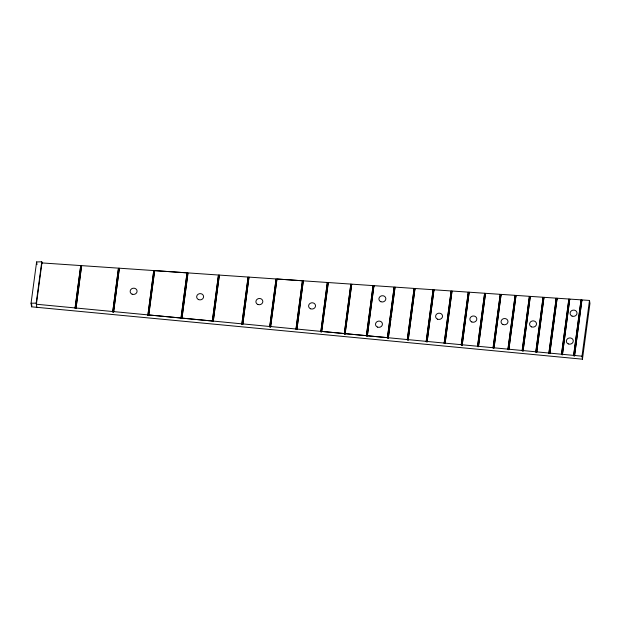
<?xml version="1.0" encoding="UTF-8"?>
<svg xmlns="http://www.w3.org/2000/svg" width="621" height="621" viewBox="0 0 621 621"><rect width="100%" height="100%" fill="white"/><g stroke="black" fill="none" stroke-linecap="round" stroke-linejoin="round"><path stroke-width="0.93" d="M295.969 328.951L296.892 329.518L303.304 280.832L327.337 282.477L320.847 331.793L321.701 331.878L321.624 331.397L344.197 333.547L321.624 331.443L328.199 282.532L350.849 284.084L344.275 334.028L345.129 334.106L345.051 333.624L366.359 335.658L367.283 336.217L373.943 285.668L394.164 287.057L387.364 337.653L388.288 338.22L395.026 287.112L414.137 288.423L407.26 339.547L408.183 340.114L414.991 288.486L433.109 289.72L426.169 341.348L427.093 341.915L433.97 289.782L451.141 290.962L444.139 343.064L445.063 343.623L452.003 291.016L468.288 292.134L461.224 344.686L462.156 345.253L469.15 292.196L484.636 293.252L477.51 346.239L478.442 346.797L485.498 293.314L500.239 294.323L493.058 347.721L493.982 348.28L501.093 294.377L515.151 295.34L507.916 349.134L508.84 349.693L516.004 295.402L529.418 296.318L522.137 350.485L523.061 351.051L530.28 296.38L543.111 297.257L535.776 351.789L536.707 352.348L543.965 297.319L556.245 298.158L548.871 353.031L549.795 353.597L557.107 298.22L568.89 299.027L561.469 354.234L562.393 354.793L569.744 299.081L581.062 299.858L573.594 355.383L574.518 355.949L581.916 299.92L589.492 300.44L589.95 303.444L582.451 359.194L31.593 306.821L31.05 303.25L36.608 261.938L41.77 261.806L42.018 263.459M31.593 306.821L31.85 304.895M36.833 307.248L36.212 303.118L41.77 261.806M75.048 307.931L80.746 265.571L41.933 262.924L36.383 304.236L75.048 307.931L75.979 308.482L81.599 265.633L118.487 268.156L112.727 311.998L113.581 312.076L119.341 268.21L153.783 270.562L147.891 315.359L148.753 315.429L154.637 270.624L187.053 272.836L181.053 318.488L181.906 318.589L187.852 274.366M75.118 308.412L80.746 265.571M75.979 308.482L81.599 265.633M112.727 311.998L118.487 268.156M113.581 312.076L119.341 268.21M147.891 315.359L153.783 270.562M181.906 318.589L187.915 272.898L218.476 275.018L212.289 321.026L213.22 321.546L219.329 275.08L248.121 277.051L241.911 324.278L242.764 324.364L248.982 277.106L276.089 278.969L269.778 326.933L270.632 327.019L276.943 279.023L302.443 280.77L296.038 329.433M212.366 321.468L218.476 275.018M213.22 321.546L219.337 275.041M248.121 277.051L241.833 323.844L213.143 321.065M242.764 324.364L248.982 277.106M276.089 278.969L269.693 326.506L242.695 323.883M270.546 326.576L276.95 278.976L302.443 280.77L295.961 329.006L270.554 326.53L270.632 327.019M296.892 329.518L303.304 280.832M320.847 331.793L327.337 282.477M321.701 331.878L328.144 283.976M344.275 334.028L350.849 284.084M351.711 284.146L345.043 333.679L366.359 335.682L373.089 285.613L351.711 284.146L345.129 334.106M366.429 336.14L373.089 285.613M367.415 335.27L373.943 285.668M387.434 338.135L394.164 287.057M388.288 338.22L390.857 319.116M391.114 317.207L395.026 287.112M407.329 340.029L414.137 288.423M408.183 340.114L414.991 288.486M426.239 341.829L433.109 289.72M427.093 341.915L433.97 289.782M444.209 343.545L451.141 290.962M445.063 343.623L452.003 291.016M461.294 345.167L468.288 292.134M462.156 345.253L469.15 292.196M477.588 346.72L484.636 293.252M478.566 345.858L485.498 293.314M493.128 348.202L500.239 294.323M494.114 347.325L501.093 294.377M507.986 349.615L515.151 295.34M508.84 349.693L516.004 295.402M522.207 350.966L529.418 296.318M523.061 351.051L530.28 296.38M535.853 352.27L543.111 297.257M536.707 352.348L543.965 297.319M548.941 353.512L556.245 298.158M549.795 353.597L557.107 298.22M561.539 354.715L568.89 299.027M562.393 354.793L569.744 299.081M573.664 355.864L581.062 299.858M574.518 355.949L581.916 299.92M582.451 359.194L582.001 356.19L589.492 300.44M31.05 303.25L36.212 303.118M555.748 298.872L557.681 298.996M80.815 266.06L81.677 266.114M118.557 268.637L119.418 268.691M153.853 271.043L154.707 271.105M187.123 273.349L187.984 273.403L187.907 272.922M218.545 275.499L219.399 275.561M248.198 277.533L249.052 277.587M276.159 279.45L277.02 279.504M302.52 281.251L303.374 281.313M327.414 282.959L328.268 283.013L328.199 282.532M350.919 284.565L351.781 284.628M373.159 286.095L374.021 286.149M394.234 287.539L395.096 287.593M414.207 288.905L415.069 288.967M433.179 290.201L434.04 290.263M451.219 291.443L452.072 291.497M468.366 292.615L469.22 292.677M484.714 293.733L485.568 293.795M500.309 294.804L501.17 294.859M515.22 295.829L516.074 295.883M529.496 296.799L530.35 296.861M543.181 297.738L544.043 297.801M556.323 298.639L557.177 298.701M568.96 299.508L569.822 299.563M581.132 300.339L581.993 300.401M296.822 329.037L320.762 331.373M388.218 337.739L407.26 339.547M408.113 339.633L426.169 341.348M427.023 341.434L444.139 343.064M444.993 343.141L461.224 344.686M462.078 344.771L477.51 346.239M478.372 346.316L493.058 347.721M493.912 347.799L507.916 349.134M508.77 349.212L522.137 350.485M522.991 350.57L535.776 351.789M536.629 351.866L548.871 353.031M549.725 353.116L561.469 354.234M562.323 354.312L573.594 355.383M574.448 355.468L582.001 356.19M75.902 308L112.657 311.517M113.511 311.587L147.821 314.878M269.7 326.452L269.778 326.933M241.833 323.797L241.911 324.278M181.053 318.488L180.983 318.006L148.675 314.948L154.637 270.624L187.053 272.867L180.975 318.037L148.675 314.948L148.753 315.429M36.608 261.938L37.012 264.608M387.364 337.653L367.213 335.759L387.364 337.653M212.289 320.987L181.829 318.107L212.289 321.026M568.277 343.918A3.485 3.136 -8.6 0 0 573.284 340.75A3.485 3.136 -8.6 0 0 567.873 338.499A3.485 3.136 -8.6 0 0 568.277 343.918M132.102 294.183A3.485 3.136 -8.6 0 0 137.078 290.977A3.485 3.136 -8.6 0 0 131.652 288.773A3.485 3.136 -8.6 0 0 132.102 294.183M198.619 299.625A3.485 3.136 -8.6 0 0 203.595 296.419A3.485 3.136 -8.6 0 0 198.169 294.214A3.485 3.136 -8.6 0 0 198.619 299.625M257.855 304.476A3.485 3.136 -8.6 0 0 262.83 301.27A3.485 3.136 -8.6 0 0 257.405 299.066A3.485 3.136 -8.6 0 0 257.855 304.476M310.554 308.784A3.485 3.136 -8.6 0 0 315.53 305.579A3.485 3.136 -8.6 0 0 310.096 303.374A3.485 3.136 -8.6 0 0 310.554 308.784M377.459 327.088A3.485 3.136 -8.6 0 0 382.435 323.883A3.485 3.136 -8.6 0 0 377.009 321.678A3.485 3.136 -8.6 0 0 377.459 327.088M380.867 301.721A3.485 3.136 -8.6 0 0 385.843 298.515A3.485 3.136 -8.6 0 0 380.417 296.302A3.485 3.136 -8.6 0 0 380.867 301.721M437.557 319.178A3.485 3.136 -8.6 0 0 442.532 315.973A3.485 3.136 -8.6 0 0 437.106 313.768A3.485 3.136 -8.6 0 0 437.557 319.178M531.529 326.871A3.485 3.136 -8.6 0 0 536.505 323.665A3.485 3.136 -8.6 0 0 531.079 321.461A3.485 3.136 -8.6 0 0 531.529 326.871M572.042 316.097A3.485 3.136 -8.6 0 0 577.018 312.891A3.485 3.136 -8.6 0 0 571.592 310.686A3.485 3.136 -8.6 0 0 572.042 316.097M471.836 321.988A3.485 3.136 -8.6 0 0 476.812 318.783A3.485 3.136 -8.6 0 0 471.386 316.57A3.485 3.136 -8.6 0 0 471.836 321.988M503.01 324.535A3.485 3.136 -8.6 0 0 507.986 321.329A3.485 3.136 -8.6 0 0 502.56 319.124A3.485 3.136 -8.6 0 0 503.01 324.535"/></g></svg>
